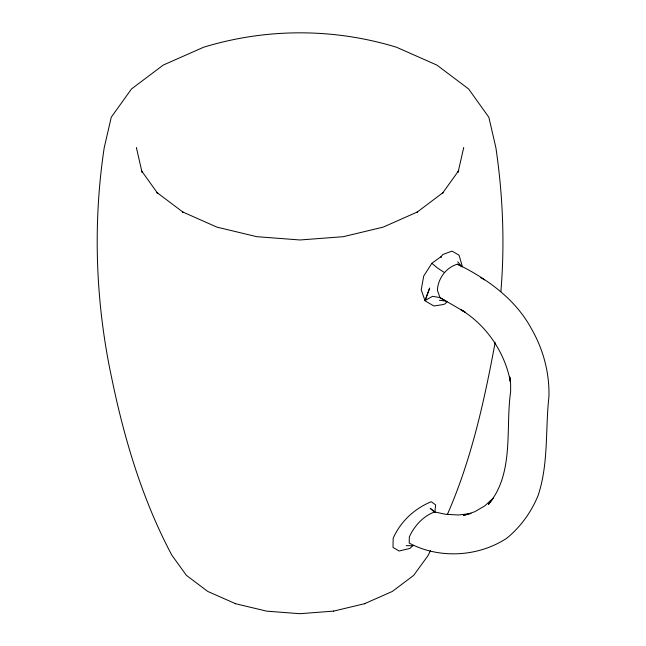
<?xml version="1.0" encoding="UTF-8"?>
<svg xmlns="http://www.w3.org/2000/svg" width="646" height="646" viewBox="0 0 646 646"><rect width="100%" height="100%" fill="white"/><g stroke="black" fill="none" stroke-linecap="round" stroke-linejoin="round"><path stroke-width="0.97" d="M500.876 291.637C504.906 243.744 502.911 195.391 495.91 147.861L488.844 117.241L468.616 88.962L436.858 65.068L396.442 47.215C333.627 28.036 266.483 28.036 203.668 47.215L163.252 65.068L131.485 88.962L111.257 117.241L104.192 147.861C92.636 224.428 95.568 302.982 111.839 378.645C124.428 439.635 142.483 499.875 171.771 555.067L186.444 575.392L207.794 591.453L235.653 603.735M434.863 512.149L435.638 504.906L431.31 501.724C414.57 508.426 400.407 521.693 393.156 538.32L393.018 547.404L399.099 551.006L409.839 548.47L412.737 545.749M463.562 148.62L463.675 147.748L458.095 172.191L458.733 170.617L442.324 193.493L443.366 192.379L417.066 212.171L417.615 211.872L383.183 227.126L343.309 236.686L300.051 239.973L256.793 236.686L216.919 227.126L182.487 211.872L183.036 212.171L156.736 192.379L157.777 193.493L141.369 170.617L142.007 172.191L136.435 147.748L136.548 148.62M495.046 342.21L494.642 345.182C483.911 402.854 470.999 460.695 447.307 514.612M435.186 512.593L430.179 508.289L434.637 511.939L445.409 514.256L458.644 514.999L471.055 513.505L463.529 515.403L474.689 511.753L484.637 505.988L493.205 498.203L488.408 504.453C514.628 473.227 505.301 428.758 510.631 391.597L510.631 384.273L509.807 377.038L510.38 381.665C504.801 352.288 486.543 325.237 460.905 309.692L465.088 312.139L439.983 297.612L432.594 296.312L424.971 300.519L429.687 288.043L425.205 300.438L425.819 300.14L425.076 300.858L433.902 305.994L443.204 304.549L445.167 303.781L447.072 301.634M430.543 550.61L427.902 555.81L413.666 575.392L392.308 591.453L364.457 603.735M462.14 265.772L459.056 255.21L452.014 251.108L442.833 254.524L441.073 256.607L431.843 263.31L423.687 276.1L421.216 289.844L424.971 300.519M434.637 511.939C423.146 516.081 414.377 525.917 409.346 536.842L409.201 543.06C439.215 559.178 478.323 556.925 506.747 538.239C520.563 526.991 531.303 512.108 538.045 495.635C548.737 463.909 545.24 429.719 548.914 396.902C549.657 373.089 543.294 349.316 531.408 328.709C515.363 298.985 487.181 278.806 457.481 264.182C446.144 267.355 437.923 278.628 437.399 290.264L439.983 297.612L446.006 301.117L439.32 300.22M235.217 603.63L266.717 611.164L300.051 613.7L333.619 611.108M333.393 611.164L364.893 603.63M406.213 545.684L413.432 545.668M480.446 277.441L484.629 279.888M457.481 264.182L462.181 266.919L457.739 261.88M444.48 272.58L437.657 268.147L431.843 263.31M433.288 510.744L435.307 512.585M441.073 256.607L441.161 257.665"/></g></svg>
